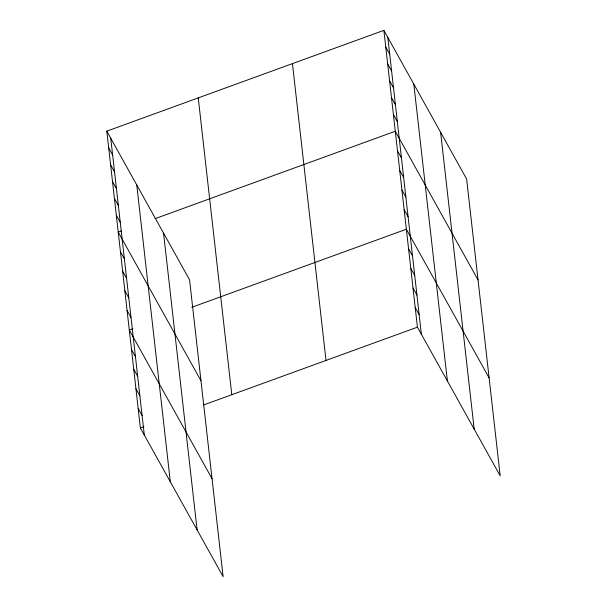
<?xml version="1.0" encoding="UTF-8"?>
<svg xmlns="http://www.w3.org/2000/svg" width="607" height="607" viewBox="0 0 607 607"><rect width="100%" height="100%" fill="white"/><g stroke="black" fill="none" stroke-linecap="round" stroke-linejoin="round"><path stroke-width="0.91" d="M106.809 131.158L189.566 279.835L223.118 576.65L140.369 427.973L106.809 131.158L383.882 30.35L466.631 179.027L500.191 475.842L417.434 327.165L383.882 30.35M121.734 230.797L118.221 232.079L200.97 380.756M155.142 218.641L395.286 131.264L478.043 279.941M132.812 328.744L129.299 330.026L212.048 478.703M191.713 307.317L406.364 229.218L489.113 377.888M140.369 427.973L143.882 426.691M203.671 404.945L417.434 327.165M385.779 47.171L389.717 54.243M387.683 63.985L391.614 71.057M389.58 80.807L393.518 87.878M391.485 97.628L395.423 104.7M393.389 114.45L397.319 121.514M397.502 150.855L401.439 157.926M399.717 170.446L403.655 177.517M401.933 190.037L405.871 197.108M404.148 209.627L408.086 216.691M408.579 248.802L412.51 255.873M410.795 268.393L414.725 275.464M413.01 287.984L416.941 295.055M415.218 307.574L419.156 314.646M108.714 147.979L112.644 155.051M110.611 164.8L114.548 171.872M112.515 181.622L116.453 188.686M114.42 198.436L118.35 205.507M116.316 215.257L120.254 222.329M120.436 251.67L124.374 258.734M122.652 271.253L126.582 278.325M124.867 290.844L128.798 297.916M127.083 310.435L131.013 317.507M131.507 349.617L135.444 356.688M133.722 369.208L137.66 376.272M135.938 388.791L139.876 395.863M138.153 408.382L142.091 415.454M440.621 132.296L474.181 429.111M413.822 84.153L447.382 380.961M387.812 37.422L421.372 334.237M292.445 63.614L326.005 360.429M198.246 97.894L231.798 394.709M163.556 233.103L197.108 529.919M136.757 184.96L170.317 481.776M110.747 138.229L144.307 435.044"/></g></svg>
